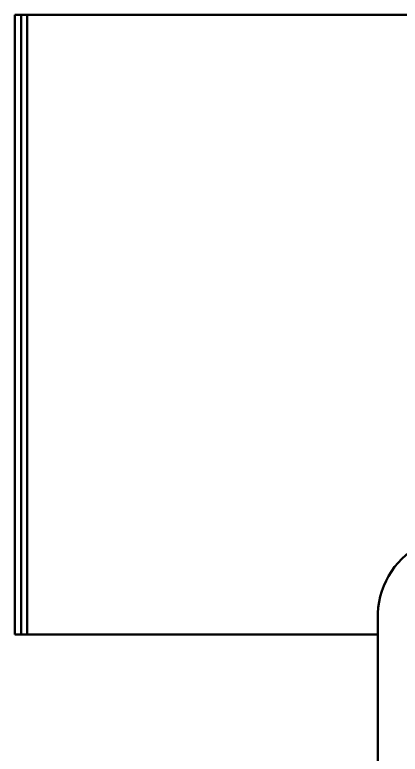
# Model space of a CAD drawing. Header units: millimetres. Extents: x 0 to 900, y 0 to 148.
# Drawn here: x 79.935 to 81.509, y 113.914 to 116.936 of the extents above; entities that cross this region are included whole.
import ezdxf

# ---------------------------------------------------------------- set-up
doc = ezdxf.new("R2010")
doc.units = ezdxf.units.MM
doc.header["$LTSCALE"] = 0.125
doc.layers.add('VISIBLE', color=7, linetype='Continuous', lineweight=50)

msp = doc.modelspace()

# ---------------------------------------------------------------- linework, layer by layer
at = {"layer": 'VISIBLE'}
for p, q in [((79.9346, 116.9364), (79.9854, 116.9364)), ((79.96, 116.9364), (81.56, 116.9364)), ((81.4175, 103.7513), (81.4175, 114.4913)), ((79.9346, 114.4036), (79.9854, 114.4036)), ((79.96, 114.4036), (81.4175, 114.4036))]:
    msp.add_line(p, q, dxfattribs=at)
for points in [[(79.9346, 114.4036), (79.9346, 114.5049), (79.9346, 114.6063), (79.9346, 114.7076), (79.9346, 114.8089), (79.9346, 114.9102), (79.9346, 115.0115), (79.9346, 115.1128), (79.9346, 115.2141), (79.9346, 115.3154), (79.9346, 115.4167), (79.9346, 115.518), (79.9346, 115.6193), (79.9346, 115.7207), (79.9346, 115.822), (79.9346, 115.9233), (79.9346, 116.0246), (79.9346, 116.1259), (79.9346, 116.2272), (79.9346, 116.3285), (79.9346, 116.4298), (79.9346, 116.5311), (79.9346, 116.6324), (79.9346, 116.7337), (79.9346, 116.8351), (79.9346, 116.9364)], [(79.96, 114.4036), (79.96, 114.5049), (79.96, 114.6063), (79.96, 114.7076), (79.96, 114.8089), (79.96, 114.9102), (79.96, 115.0115), (79.96, 115.1128), (79.96, 115.2141), (79.96, 115.3154), (79.96, 115.4167), (79.96, 115.518), (79.96, 115.6193), (79.96, 115.7207), (79.96, 115.822), (79.96, 115.9233), (79.96, 116.0246), (79.96, 116.1259), (79.96, 116.2272), (79.96, 116.3285), (79.96, 116.4298), (79.96, 116.5311), (79.96, 116.6324), (79.96, 116.7337), (79.96, 116.8351), (79.96, 116.9364)], [(79.9854, 116.9364), (79.9854, 116.8351), (79.9854, 116.7337), (79.9854, 116.6324), (79.9854, 116.5311), (79.9854, 116.4298), (79.9854, 116.3285), (79.9854, 116.2272), (79.9854, 116.1259), (79.9854, 116.0246), (79.9854, 115.9233), (79.9854, 115.822), (79.9854, 115.7207), (79.9854, 115.6193), (79.9854, 115.518), (79.9854, 115.4167), (79.9854, 115.3154), (79.9854, 115.2141), (79.9854, 115.1128), (79.9854, 115.0115), (79.9854, 114.9102), (79.9854, 114.8089), (79.9854, 114.7076), (79.9854, 114.6063), (79.9854, 114.5049), (79.9854, 114.4036)]]:
    msp.add_lwpolyline(points, dxfattribs=at)
msp.add_arc((81.751, 114.4763), 0.3338, 115.291, 177.4319, dxfattribs=at)

doc.saveas('drawing.dxf')
